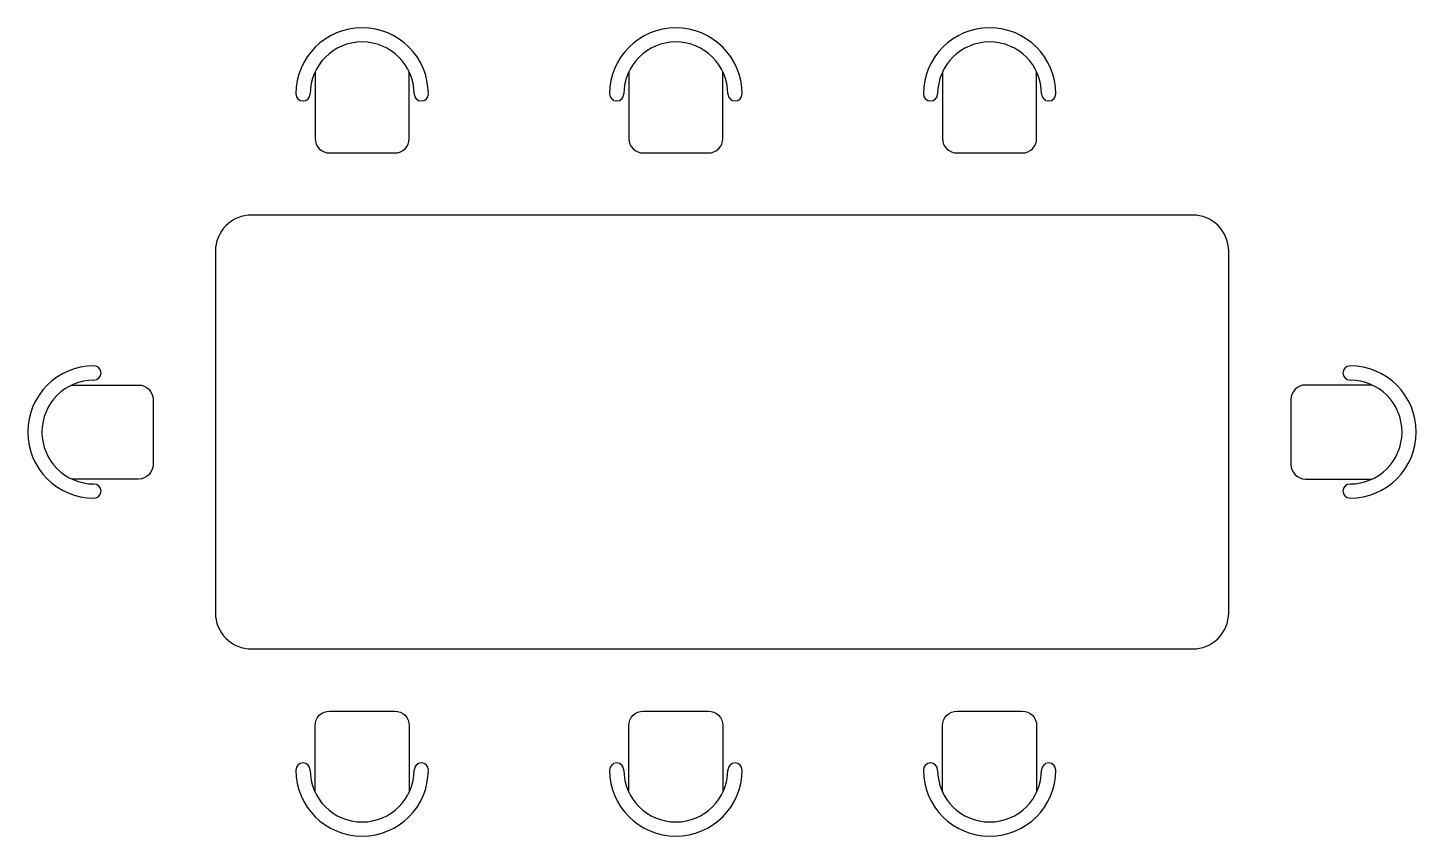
# Model space of a CAD drawing. Header units: inches. Extents: x 160 to 275, y -190 to -123.
import ezdxf

# ---------------------------------------------------------------- set-up
doc = ezdxf.new("R2010")
doc.units = ezdxf.units.IN
doc.header["$MEASUREMENT"] = 0
doc.layers.add('Fur', color=7, linetype='Continuous')

msp = doc.modelspace()

# ---------------------------------------------------------------- linework, layer by layer
for centre, radius, start, end in [((269.72, -151.58), 0.588, 90, 270), ((269.72, -156.48), 5.49, 270, 90), ((269.72, -156.48), 4.31, 270, 90), ((269.72, -161.38), 0.588, 90, 270)]:
    msp.add_arc(centre, radius, start, end)
at = {"layer": 'Fur'}
for points in [[(183.92, -126.59), (183.92, -132.13, 0.414214), (185.12, -133.33), (190.53, -133.33, 0.414214), (191.73, -132.13), (191.73, -126.59)], [(209.93, -126.59), (209.93, -132.13, 0.414214), (211.13, -133.33), (216.53, -133.33, 0.414214), (217.73, -132.13), (217.73, -126.59)], [(235.94, -126.59), (235.94, -132.13, 0.414214), (237.14, -133.33), (242.54, -133.33, 0.414214), (243.74, -132.13), (243.74, -126.59)], [(163.75, -152.58), (169.29, -152.58, -0.414214), (170.49, -153.78), (170.49, -159.18, -0.414214), (169.29, -160.38), (163.75, -160.38)], [(271.56, -152.58), (266.02, -152.58, 0.414214), (264.82, -153.78), (264.82, -159.18, 0.414214), (266.02, -160.38), (271.56, -160.38)], [(183.92, -186.36), (183.92, -180.83, -0.414214), (185.12, -179.63), (190.53, -179.63, -0.414214), (191.73, -180.83), (191.73, -186.36)], [(209.93, -186.36), (209.93, -180.83, -0.414214), (211.13, -179.63), (216.53, -179.63, -0.414214), (217.73, -180.83), (217.73, -186.36)], [(235.94, -186.36), (235.94, -180.83, -0.414214), (237.14, -179.63), (242.54, -179.63, -0.414214), (243.74, -180.83), (243.74, -186.36)]]:
    msp.add_lwpolyline(points, format="xyb", dxfattribs=at)
msp.add_lwpolyline([(178.66, -174.48), (256.66, -174.48, 0.414214), (259.66, -171.48), (259.66, -141.48, 0.414214), (256.66, -138.48), (178.66, -138.48, 0.414214), (175.66, -141.48), (175.66, -171.48, 0.414214)], format="xyb", close=True, dxfattribs=at)
for centre, radius, start, end in [((187.82, -128.43), 5.49, 0, 180), ((213.83, -128.43), 5.49, 0, 180), ((239.84, -128.43), 5.49, 0, 180), ((187.82, -128.43), 4.31, 0, 180), ((213.83, -128.43), 4.31, 0, 180), ((239.84, -128.43), 4.31, 0, 180), ((182.92, -128.43), 0.588, 180, 0), ((192.73, -128.43), 0.588, 180, 0), ((208.93, -128.43), 0.588, 180, 0), ((218.74, -128.43), 0.588, 180, 0), ((234.94, -128.43), 0.588, 180, 0), ((244.74, -128.43), 0.588, 180, 0), ((165.59, -156.48), 5.49, 90, 270), ((165.59, -151.58), 0.588, 270, 90), ((165.59, -156.48), 4.31, 90, 270), ((165.59, -161.38), 0.588, 270, 90), ((182.92, -184.52), 0.588, 0, 180), ((192.73, -184.52), 0.588, 0, 180), ((208.93, -184.52), 0.588, 0, 180), ((218.74, -184.52), 0.588, 0, 180), ((234.94, -184.52), 0.588, 0, 180), ((244.74, -184.52), 0.588, 0, 180), ((187.82, -184.52), 5.49, 180, 0), ((187.82, -184.52), 4.31, 180, 0), ((213.83, -184.52), 5.49, 180, 0), ((213.83, -184.52), 4.31, 180, 0), ((239.84, -184.52), 5.49, 180, 0), ((239.84, -184.52), 4.31, 180, 0)]:
    msp.add_arc(centre, radius, start, end, dxfattribs=at)

doc.saveas('drawing.dxf')
